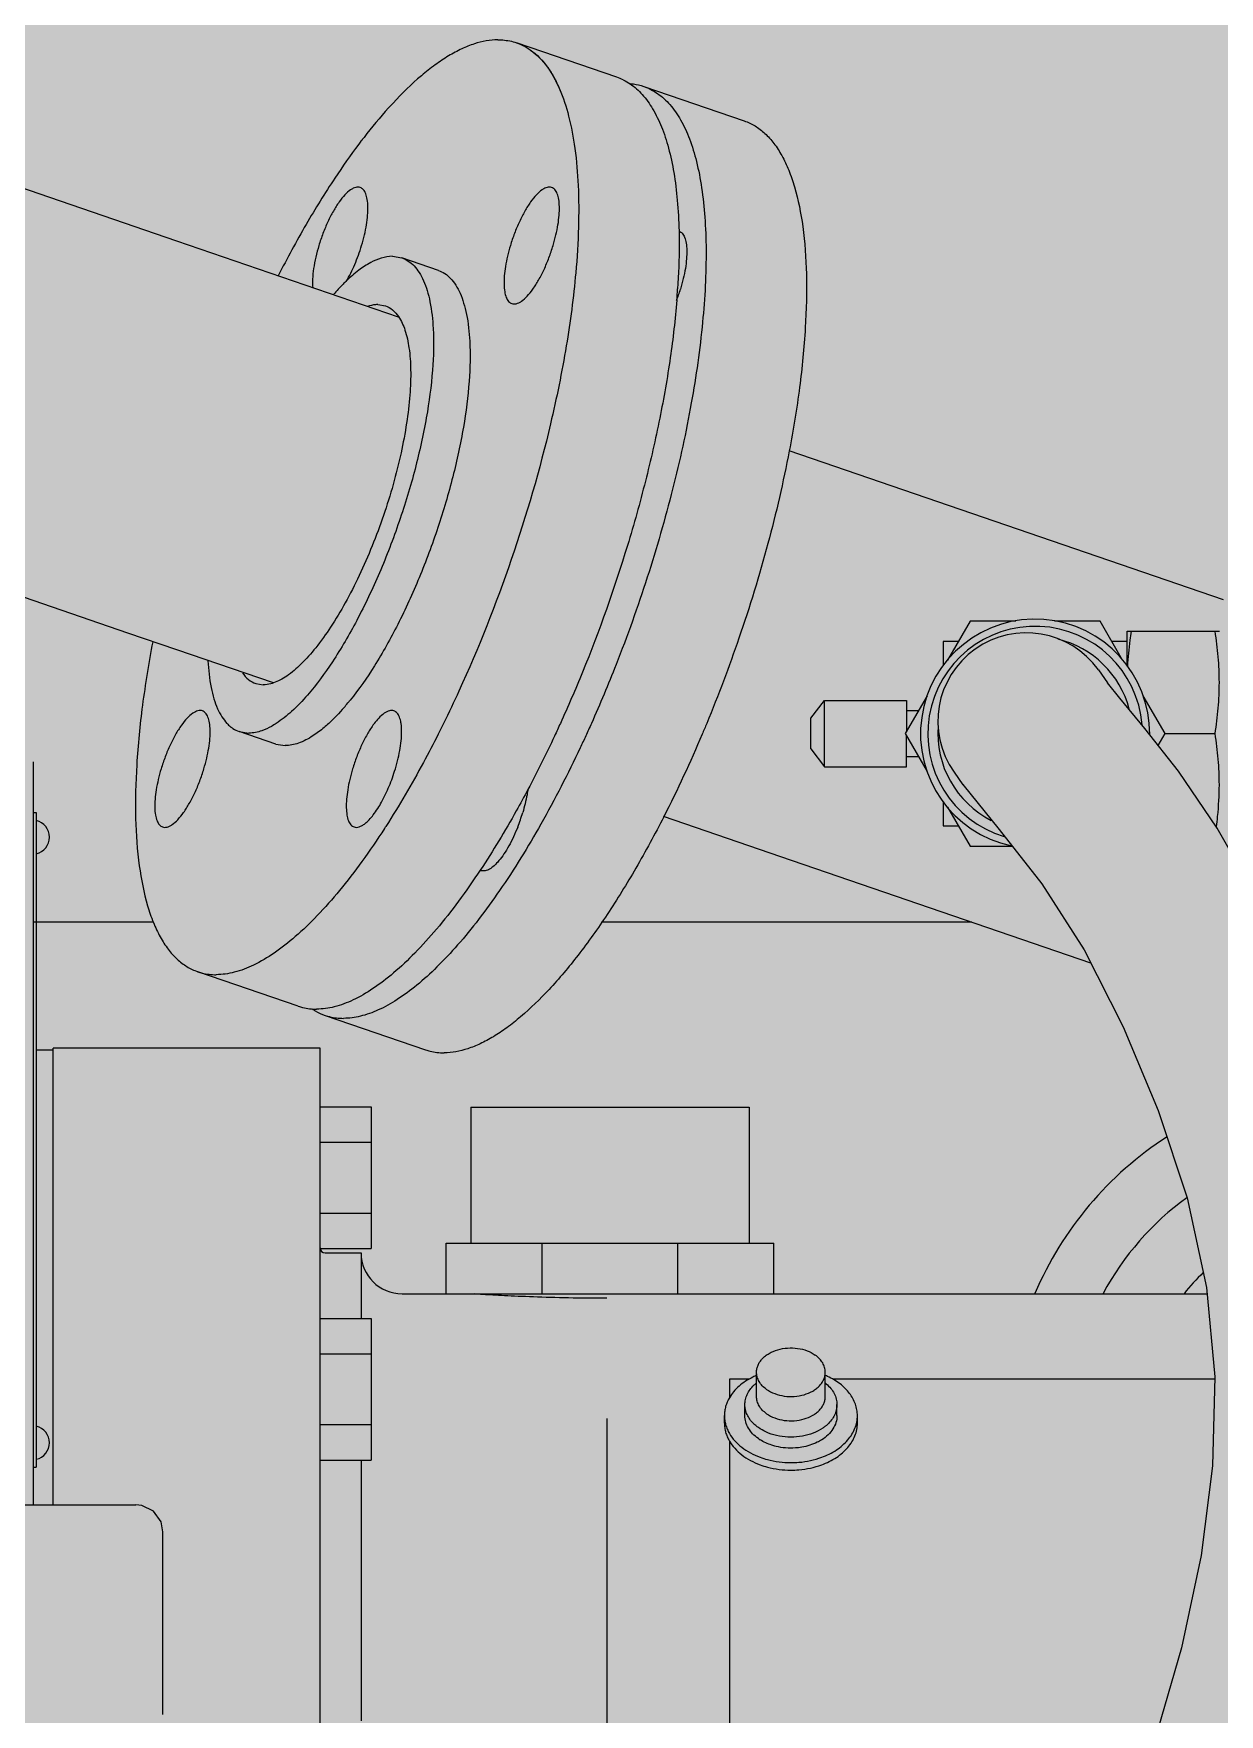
# Model space of a CAD drawing. Header units: millimetres. Extents: x -18489 to 17339, y -1599 to 10961.
# Drawn here: x -16741.6 to -16723.23, y 2530.96 to 2557.02 of the extents above; entities that cross this region are included whole.
import ezdxf

# ---------------------------------------------------------------- set-up
doc = ezdxf.new("R2010")
doc.units = ezdxf.units.MM
for name, color, linetype in [('188K-SM-03-F10-MECH-EQ-Y2257103$0$0 Xref', 8, 'Continuous'), ('188K-SM-03-F10-MECH-EQ-Y2257103$0$M-EQU-FOUNDATION', 8, 'Continuous'), ('188K-SM-03-F10-MECH-EQ-Y2257103$0$Micron CUP L10 HVAC EQU$0$M-MECH-EQU', 136, 'Continuous'), ('188K-SM-03-F10-MECH-EQ-Y2257103$0$Micron CUP L10 HVAC EQU$0$M-PHASE1 AREA', 252, 'Continuous')]:
    doc.layers.add(name, color=color, linetype=linetype)
pattern_1 = [(50, (4473.52, 709.2), (54.6554, -4.78173), [5.715, -62.865]), (355, (4473.52, 709.2), (-10.57303, 57.31705), [4.572, -50.29218]), (100.45144, (4478.076, 708.8), (44.08237, 52.53533), [4.857, -53.42707]), (46.1842, (4473.52, 724.44), (81.32371, -12.6127), [8.5725, -94.2975]), (96.63556, (4480.3, 723.39), (71.22124, 74.22784), [7.2855, -80.14068]), (351.18415, (4473.52, 724.44), (71.22124, 74.22784), [6.858, -75.43792]), (21, (4481.14, 720.63), (45.48432, -30.67956), [5.715, -62.865]), (326, (4481.14, 720.63), (18.54061, 55.25639), [4.572, -50.292]), (71.45144, (4484.93, 718.07), (64.02493, 24.57683), [4.857, -53.42698]), (37.5, (4473.521, 709.2), (0.926581, 25.366512), [0, -49.6824, 0, -51.054, 0, -50.4825]), (7.5, (4473.52, 709.2), (20.0459, 30.054172), [0, -29.1084, 0, -48.5394, 0, -19.2405]), (327.5, (4456.529, 709.2), (40.677179, -1.718623), [0, -19.05, 0, -59.436, 0, -78.867]), (317.5, (4448.91, 709.2), (44.438754, 7.62795), [0, -24.765, 0, -39.4716, 0, -56.007])]

# ---------------------------------------------------------------- blocks, each defined once
blk = doc.blocks.new('188K-SM-03-F10-MECH-EQ-Y2257103$0$Micron CUP L10 HVAC EQU$0$A$C0c53ceb0')
at = {"layer": '188K-SM-03-F10-MECH-EQ-Y2257103$0$Micron CUP L10 HVAC EQU$0$M-PHASE1 AREA'}
for p, q in [((-5962.33948, 16363.81503), (-6144.77121, 16426.36305)), ((-5907.57095, 16393.82585), (-5909.72674, 16394.56498)), ((-5894.15852, 16389.2273), (-5907.57095, 16393.82585)), ((-5889.99065, 16387.79832), (-5874.42243, 16382.46064)), ((-5928.01112, 16352.04531), (-5962.33948, 16363.81503)), ((-5928.93997, 16361.4598), (-5927.48479, 16361.22338)), ((-5921.82362, 16359.28242), (-5927.48479, 16361.22339)), ((-5931.19617, 16353.97136), (-5930.03585, 16353.78281)), ((-5800.16622, 16308.21277), (-5867.46895, 16331.28799)), ((-5969.93878, 16303.05868), (-5988.96873, 16309.58323)), ((-5839.41685, 16304.90447), (-5842.9007, 16298.87027)), ((-5832.34933, 16304.90447), (-5839.41685, 16304.90447)), ((-5819.27411, 16304.90447), (-5826.34163, 16304.90447)), ((-5815.79026, 16298.87027), (-5819.27411, 16304.90447)), ((-5962.33948, 16300.45321), (-5969.93878, 16303.05868)), ((-5843.61795, 16301.73282), (-5843.61795, 16297.97725)), ((-5841.24801, 16301.73282), (-5843.61795, 16301.73282)), ((-5815.07302, 16301.73282), (-5817.44296, 16301.73282)), ((-5815.07302, 16297.97725), (-5815.07302, 16303.32537)), ((-5815.07121, 16303.3255), (-5800.80236, 16303.3255)), ((-5947.37051, 16295.32099), (-5962.33948, 16300.45321)), ((-5819.54845, 16297.33114), (-5818.14983, 16295.3591)), ((-5950.11499, 16295.21864), (-5948.95466, 16295.03009)), ((-5816.22899, 16292.94373), (-5818.14983, 16295.3591)), ((-5864.10686, 16289.83909), (-5861.97738, 16292.6143)), ((-5861.97738, 16282.3064), (-5861.97738, 16292.6143)), ((-5861.97738, 16292.6143), (-5849.29074, 16292.6143)), ((-5846.09958, 16293.32965), (-5849.48822, 16287.46035)), ((-5849.29074, 16292.6143), (-5849.29074, 16287.8024)), ((-5849.29074, 16291.02847), (-5847.42817, 16291.02847)), ((-5812.33729, 16288.25026), (-5816.22899, 16292.94373)), ((-5809.20274, 16287.46035), (-5812.59139, 16293.32965)), ((-5864.10686, 16285.08161), (-5864.10686, 16289.83909)), ((-5807.14556, 16281.61927), (-5812.33729, 16288.25026)), ((-5947.00488, 16285.83709), (-5952.66605, 16287.77806)), ((-5952.66604, 16287.77807), (-5951.21087, 16287.54165)), ((-5947.00487, 16285.8371), (-5945.54969, 16285.60068)), ((-5849.48822, 16287.46035), (-5846.09958, 16281.59105)), ((-5849.29074, 16282.3064), (-5849.29074, 16287.1183)), ((-5810.27064, 16285.61069), (-5809.20274, 16287.46035)), ((-5809.20274, 16287.46035), (-5801.46003, 16287.46035)), ((-5984.54109, 16167.89275), (-5984.54109, 16283.07838)), ((-5864.10686, 16285.08161), (-5861.97738, 16282.3064)), ((-5849.29074, 16283.89223), (-5847.42817, 16283.89223)), ((-5861.97738, 16282.3064), (-5849.29074, 16282.3064)), ((-5841.9132, 16281.50468), (-5840.52971, 16279.54542)), ((-5801.12225, 16272.79364), (-5807.14556, 16281.61927)), ((-5840.54843, 16279.57195), (-5834.93868, 16272.58526)), ((-5984.54109, 16275.21775), (-5984.13512, 16275.21775)), ((-5984.13512, 16275.21775), (-5984.13512, 16173.72466)), ((-5843.61795, 16276.94345), (-5843.61795, 16273.18789)), ((-5842.9007, 16276.05044), (-5839.41685, 16270.01623)), ((-5868.77555, 16268.37414), (-5886.90912, 16274.59137)), ((-5843.61795, 16273.18789), (-5841.24801, 16273.18789)), ((-5834.93868, 16272.58526), (-5828.32106, 16264.15387)), ((-5794.77789, 16261.63362), (-5801.12225, 16272.79364)), ((-5839.41685, 16270.01623), (-5832.9223, 16270.01623)), ((-5820.73563, 16251.90331), (-5868.77555, 16268.37414)), ((-5828.32106, 16264.15387), (-5821.77303, 16253.93485)), ((-5969.93878, 16258.21766), (-5984.54109, 16258.21766)), ((-5965.94523, 16258.21766), (-5969.93878, 16258.21766)), ((-5868.77555, 16258.21766), (-5896.51705, 16258.21766)), ((-5839.15246, 16258.21766), (-5868.77555, 16258.21766)), ((-5821.77303, 16253.93485), (-5815.69214, 16242.0267)), ((-5943.53353, 16245.21685), (-5959.10175, 16250.55452)), ((-5939.36566, 16243.78786), (-5923.79744, 16238.45019)), ((-5815.69214, 16242.0267), (-5810.26493, 16229.04516)), ((-5981.4963, 16167.89275), (-5981.4963, 16238.68024)), ((-5940.13787, 16238.68024), (-5981.4963, 16238.68024)), ((-5940.13787, 15988.11919), (-5940.13787, 16238.68024)), ((-5984.13512, 16238.4265), (-5981.4963, 16238.4265)), ((-5940.13787, 16229.6223), (-5932.22141, 16229.6223)), ((-5932.22141, 16229.6223), (-5932.22141, 16207.6484)), ((-5916.79446, 16229.54586), (-5916.79446, 16208.48605)), ((-5916.79446, 16229.54586), (-5873.6599, 16229.54586)), ((-5873.6599, 16229.54586), (-5873.6599, 16208.48605)), ((-5810.26493, 16229.04516), (-5805.79208, 16215.4868)), ((-5940.13787, 16224.12883), (-5932.22141, 16224.12883)), ((-5805.79208, 16215.4868), (-5802.7879, 16201.61048)), ((-5940.13787, 16213.14188), (-5932.22141, 16213.14188)), ((-5940.13787, 16207.6484), (-5932.22141, 16207.6484)), ((-5920.60045, 16200.62033), (-5920.60045, 16208.48605)), ((-5920.60045, 16208.48605), (-5869.85391, 16208.48605)), ((-5905.73713, 16200.62033), (-5905.73713, 16208.48605)), ((-5884.71723, 16200.62033), (-5884.71723, 16208.48605)), ((-5869.85391, 16200.62033), (-5869.85391, 16208.48605)), ((-5939.37667, 16206.96365), (-5933.79455, 16206.96365)), ((-5933.79455, 16206.96365), (-5933.79455, 16196.81466)), ((-5927.45123, 16200.62033), (-5802.6966, 16200.62033)), ((-5802.7879, 16201.61048), (-5801.51097, 16187.76257)), ((-5940.13787, 16196.81466), (-5932.22141, 16196.81466)), ((-5932.22141, 16196.81466), (-5932.22141, 16174.84077)), ((-5940.13787, 16191.32119), (-5932.22141, 16191.32119)), ((-5876.70469, 16187.38535), (-5876.70469, 16184.49887)), ((-5873.66958, 16187.38535), (-5876.70469, 16187.38535)), ((-5872.5181, 16184.69411), (-5872.5181, 16188.46185)), ((-5861.86133, 16184.69411), (-5861.86133, 16188.46185)), ((-5801.52068, 16187.38535), (-5860.70985, 16187.38535)), ((-5801.51097, 16187.76257), (-5801.86611, 16173.96847)), ((-5877.49761, 16180.56754), (-5877.49761, 16181.73374)), ((-5874.31961, 16181.73374), (-5874.31961, 16183.4382)), ((-5860.05983, 16181.73374), (-5860.05983, 16183.4382)), ((-5856.88183, 16180.56754), (-5856.88183, 16181.73374)), ((-5940.13787, 16180.33424), (-5932.22141, 16180.33424)), ((-5895.73465, 16181.28796), (-5895.73465, 16018.2902)), ((-5876.70469, 16177.80241), (-5876.70469, 16033.42063)), ((-5984.54109, 16173.72466), (-5984.13512, 16173.72466)), ((-5940.13787, 16174.84077), (-5932.22141, 16174.84077)), ((-5933.79455, 16174.84077), (-5933.79455, 16134.42179)), ((-5801.86611, 16173.96847), (-5803.61602, 16160.02588)), ((-5993.30931, 16167.89275), (-5968.68654, 16167.89275)), ((-5967.74575, 16167.79623), (-5968.70235, 16167.89257)), ((-5965.94625, 16166.92621), (-5967.74575, 16167.79623)), ((-5964.78361, 16165.28972), (-5965.94625, 16166.92621)), ((-5964.49625, 16163.70115), (-5964.78361, 16165.28972)), ((-5964.49621, 16135.41843), (-5964.49621, 16163.70242)), ((-5803.61602, 16160.02588), (-5806.65198, 16145.7243)), ((-5806.65198, 16145.7243), (-5810.9005, 16131.10208))]:
    blk.add_line(p, q, dxfattribs=at)
for centre, radius, start, end in [((-5896.90786, 16381.22177), 8.46448, 63.8675943, 71.046), ((-5911.69834, 16364.61651), 28.6096, 339.4954625, 343.2275387), ((-6006.08269, 16364.44482), 121.60391, 355.3740211, 356.2145527), ((-5829.34548, 16287.46035), 17.76129, 359.4918713, 258.067415), ((-5829.34548, 16287.46035), 16.63994, 4.7585806, 253.1852429), ((-5830.71631, 16289.39739), 13.70034, 35.3903264, 215.1800948), ((-5829.34548, 16287.46035), 15.06538, 14.5690991, 76.3611286), ((-5966.33779, 16317.44141), 39.57861, 319.0674371, 320.4167), ((-5968.37546, 16319.12786), 42.22364, 320.4148793, 321.1806173), ((-5829.34548, 16287.46035), 15.06538, 175.3712204, 243.1956997), ((-5936.05376, 16283.45059), 28.51465, 338.4672812, 343.2349179), ((-5984.7215, 16271.41176), 2.62893, 282.8882277, 77.1117723), ((-6038.52501, 16342.89506), 129.07766, 327.0766609, 327.2622384), ((-5914.80258, 16267.23488), 1.06798, 239.7421955, 251.0148668), ((-5936.36677, 16252.24463), 8.98033, 236.1536562, 239.7270916), ((-5936.58783, 16251.85969), 8.53644, 239.7059698, 251.0096544), ((-5779.73484, 16179.60047), 53.9182, 122.761164, 157.019385), ((-5779.73484, 16179.60047), 44.40322, 126.0008512, 151.6940682), ((-5939.37667, 16207.72485), 0.7612, 180, 270), ((-5927.45123, 16206.96365), 6.34332, 180, 270), ((-5779.73484, 16179.60047), 33.85766, 134.0803287, 141.6232168), ((-5868.00653, 16177.40291), 11.4928, 113.1588691, 116.1903204), ((-5868.88944, 16182.21516), 5.8377, 128.5389586, 133.6285733), ((-5866.38401, 16177.37631), 11.52164, 64.948865, 66.842348), ((-5865.64061, 16182.03553), 6.07203, 49.7327654, 51.3009778), ((-5984.7215, 16177.53065), 2.62893, 282.8882277, 77.1117723), ((-5869.1089, 16184.43033), 5.51914, 225.2805899, 225.6243518), ((-5869.04396, 16184.4971), 5.61228, 225.6272029, 226.99343), ((-5865.6336, 16184.83295), 6.06149, 308.88864, 309.8562715), ((-5865.48985, 16184.66321), 5.83906, 309.8408753, 312.6766715), ((-5868.33929, 16183.67702), 6.74451, 234.7555958, 237.5184151)]:
    blk.add_arc(centre, radius, start, end, dxfattribs=at)
for points, knots in [([(-5912.58004, 16395.02853), (-5913.81978, 16395.02853), (-5915.76661, 16394.65082), (-5918.27641, 16393.63137), (-5920.30578, 16392.52979), (-5922.39167, 16391.12823), (-5925.35389, 16388.77635), (-5927.6765, 16386.50169), (-5929.25588, 16384.78086), (-5929.45694, 16384.55888), (-5929.48628, 16384.5265), (-5929.51558, 16384.49408), (-5929.54485, 16384.46164)], [0, 0, 0, 0, 0.0719610929, 0.1126893622, 0.1571691879, 0.2056860903, 0.2583989218, 0.3765222292, 0.393898438, 0.393898438, 0.393898438, 0.3964335445, 0.3964335445, 0.3964335445, 0.3964335445]), ([(-5912.58004, 16395.02853), (-5912.3329, 16395.02853), (-5911.36734, 16394.99194), (-5910.40677, 16394.79814), (-5909.72674, 16394.56498)], [0, 0, 0, 0, 0.255832165, 1, 1, 1, 1]), ([(-5909.72674, 16394.56498), (-5909.26178, 16394.40557), (-5908.34621, 16393.99761), (-5906.60515, 16392.8273), (-5904.66084, 16390.66809), (-5902.85079, 16387.25998), (-5901.47705, 16383.01376), (-5900.54696, 16377.97434), (-5900.06727, 16372.19897), (-5900.04476, 16365.75978), (-5900.32388, 16361.26399), (-5900.5326, 16358.92252)], [0, 0, 0, 0, 0.037900803, 0.076820016, 0.161070934, 0.258592642, 0.372456948, 0.503892012, 0.652915441, 0.818737543, 1, 1, 1, 1]), ([(-5907.54691, 16393.44504), (-5906.54414, 16392.73855), (-5905.19273, 16391.31329), (-5903.78455, 16389.03675), (-5903.16937, 16387.72015), (-5902.88202, 16387.02038)], [0, 0, 0, 0, 0.458467356, 0.717269045, 1, 1, 1, 1]), ([(-5889.99065, 16387.79832), (-5889.23119, 16387.53793), (-5887.73272, 16386.76305), (-5885.79831, 16384.96273), (-5884.15218, 16382.55431), (-5882.79355, 16379.56769), (-5881.72288, 16376.02613), (-5880.94528, 16371.95657), (-5880.46576, 16367.39152), (-5880.22156, 16360.42758), (-5880.75168, 16350.774), (-5882.52873, 16338.36546), (-5885.41949, 16325.15384), (-5889.32443, 16311.60592), (-5893.63907, 16299.51346), (-5896.76133, 16292.05247), (-5898.10393, 16289.04618)], [0, 0, 0, 0, 0.0144720849, 0.0299342273, 0.0471758747, 0.0667197999, 0.0888584885, 0.1137157098, 0.1412961596, 0.1715190023, 0.2392422667, 0.315225778, 0.3972633514, 0.4828260973, 0.5692106658, 0.6285495274, 0.6285495274, 0.6285495274, 0.6285495274]), ([(-5893.18108, 16388.8209), (-5892.80138, 16388.63447), (-5891.71877, 16388.00108), (-5890.1038, 16386.54022), (-5888.49128, 16384.27183), (-5887.14537, 16381.46177), (-5886.06665, 16378.13108), (-5885.25968, 16374.30344), (-5884.72944, 16370.00749), (-5884.57019, 16366.98642), (-5884.53185, 16365.40657)], [0.0390444419, 0.0390444419, 0.0390444419, 0.0390444419, 0.0857459412, 0.1769711306, 0.2781071466, 0.3921634211, 0.5208899934, 0.665095486, 0.8249156557, 1, 1, 1, 1]), ([(-5892.15659, 16388.23694), (-5891.97005, 16388.22326), (-5891.2361, 16388.14689), (-5890.51162, 16387.97694), (-5889.99065, 16387.79832)], [0, 0, 0, 0, 0.253514938, 1, 1, 1, 1]), ([(-5929.54485, 16384.46164), (-5930.87038, 16382.99255), (-5932.25634, 16381.31623), (-5933.5819, 16379.59364), (-5933.70055, 16379.43846)], [0.3964335416, 0.3964335416, 0.3964335416, 0.3964335416, 0.5112345438, 0.5225708225, 0.5225708225, 0.5225708225, 0.5225708225]), ([(-5874.42242, 16382.46065), (-5873.83974, 16382.26086), (-5872.69231, 16381.71776), (-5871.13971, 16380.52231), (-5869.74833, 16378.95494), (-5868.5222, 16377.02967), (-5867.46257, 16374.75779), (-5866.2201, 16371.11476), (-5865.17414, 16365.72681), (-5864.66746, 16358.39602), (-5864.87114, 16350.06495), (-5865.78309, 16340.90461), (-5866.81927, 16334.57283), (-5867.4451, 16331.30369)], [0, 0, 0, 0, 0.033852302, 0.069110159, 0.106994883, 0.148447746, 0.1941248, 0.244439861, 0.359655584, 0.494457536, 0.647640754, 0.817077846, 1, 1, 1, 1]), ([(-5933.7006, 16379.43846), (-5933.85425, 16379.23743), (-5934.00713, 16379.03583), (-5934.15922, 16378.83363), (-5935.44425, 16377.1252), (-5938.29387, 16373.06507), (-5942.47748, 16366.27356), (-5945.25532, 16361.1388), (-5946.62482, 16358.45248)], [0.5225715029, 0.5225715029, 0.5225715029, 0.5225715029, 0.5372548247, 0.5372548247, 0.5372548247, 0.6613178075, 0.8249777195, 1, 1, 1, 1]), ([(-5933.94239, 16372.12785), (-5934.04817, 16372.16412), (-5934.28245, 16372.20343), (-5934.65388, 16372.15351), (-5935.04609, 16372.00324), (-5935.63174, 16371.65003), (-5936.38681, 16370.95077), (-5937.26813, 16369.83623), (-5938.14335, 16368.43454), (-5938.97399, 16366.80504), (-5939.72354, 16365.01681), (-5940.14906, 16363.76527), (-5940.34129, 16363.12726)], [0, 0, 0, 0, 0.028788661, 0.059983047, 0.095405228, 0.136177069, 0.235384834, 0.358095336, 0.501262848, 0.66002514, 0.828464253, 1, 1, 1, 1]), ([(-5933.71532, 16363.12726), (-5933.55194, 16363.66951), (-5933.26452, 16364.7382), (-5932.94829, 16366.31071), (-5932.76319, 16367.77882), (-5932.7143, 16369.09498), (-5932.80179, 16370.21978), (-5933.02487, 16371.12209), (-5933.38309, 16371.79093), (-5933.75546, 16372.06376), (-5933.94239, 16372.12785)], [0, 0, 0, 0, 0.178866388, 0.349259442, 0.506223954, 0.645713435, 0.76459029, 0.861404161, 0.937590294, 1, 1, 1, 1]), ([(-5904.26901, 16372.12785), (-5904.37479, 16372.16412), (-5904.60907, 16372.20343), (-5904.9805, 16372.15351), (-5905.37271, 16372.00324), (-5905.95836, 16371.65003), (-5906.71343, 16370.95077), (-5907.59475, 16369.83623), (-5908.46997, 16368.43454), (-5909.30061, 16366.80504), (-5910.05016, 16365.01681), (-5910.47568, 16363.76527), (-5910.66791, 16363.12726)], [0, 0, 0, 0, 0.028788661, 0.059983047, 0.095405228, 0.136177069, 0.235384834, 0.358095336, 0.501262848, 0.66002514, 0.828464253, 1, 1, 1, 1]), ([(-5904.04194, 16363.12726), (-5903.87856, 16363.66951), (-5903.59114, 16364.7382), (-5903.27491, 16366.31071), (-5903.08981, 16367.77882), (-5903.04092, 16369.09498), (-5903.12841, 16370.21978), (-5903.35149, 16371.12209), (-5903.70971, 16371.79093), (-5904.08208, 16372.06376), (-5904.26901, 16372.12785)], [0, 0, 0, 0, 0.178866388, 0.349259442, 0.506223954, 0.645713435, 0.76459029, 0.861404161, 0.937590294, 1, 1, 1, 1]), ([(-5884.53185, 16365.40657), (-5884.51449, 16364.6914), (-5884.48071, 16361.69325), (-5884.59346, 16358.69424), (-5884.74409, 16356.41648)], [0, 0, 0, 0, 0.238610264, 1, 1, 1, 1]), ([(-5884.53291, 16365.36119), (-5884.34599, 16365.2971), (-5883.97362, 16365.02426), (-5883.6154, 16364.35543), (-5883.39232, 16363.45312), (-5883.30482, 16362.32832), (-5883.35371, 16361.01216), (-5883.53882, 16359.54405), (-5883.85504, 16357.97154), (-5884.14247, 16356.90285), (-5884.30584, 16356.3606)], [0, 0, 0, 0, 0.062409706, 0.138595839, 0.23540971, 0.354286565, 0.493776047, 0.650740558, 0.821133613, 1, 1, 1, 1]), ([(-5940.34129, 16363.12726), (-5940.69425, 16361.95576), (-5941.10029, 16360.2327), (-5941.33014, 16358.01733), (-5941.32723, 16357.01222), (-5941.28798, 16356.54984)], [0, 0, 0, 0, 0.54985566, 0.791455713, 1, 1, 1, 1]), ([(-5936.08818, 16357.56689), (-5935.59476, 16358.40946), (-5934.70353, 16360.22733), (-5934.01595, 16362.12946), (-5933.71532, 16363.12726)], [0, 0, 0, 0, 0.483728243, 1, 1, 1, 1]), ([(-5928.93997, 16361.4598), (-5930.10803, 16361.4598), (-5931.99399, 16360.78721), (-5934.2737, 16359.26503), (-5935.47132, 16358.22017), (-5936.08227, 16357.63341)], [0, 0, 0, 0, 0.424795673, 0.691935467, 1, 1, 1, 1]), ([(-5927.4848, 16361.22338), (-5927.13401, 16361.10315), (-5926.44266, 16360.75811), (-5925.53201, 16359.97193), (-5924.73972, 16358.9271), (-5924.06696, 16357.63526), (-5923.51391, 16356.10549), (-5922.90996, 16353.64014), (-5922.69624, 16351.64653), (-5922.62107, 16350.25532)], [0, 0, 0, 0, 0.088099163, 0.181195241, 0.2834448, 0.397770929, 0.525975119, 0.668993751, 1, 1, 1, 1]), ([(-5910.66791, 16363.12726), (-5910.83129, 16362.585), (-5911.11871, 16361.51631), (-5911.43493, 16359.9438), (-5911.62004, 16358.47569), (-5911.66893, 16357.15953), (-5911.58144, 16356.03473), (-5911.35836, 16355.13242), (-5911.00013, 16354.46359), (-5910.62776, 16354.19075), (-5910.44084, 16354.12666)], [0, 0, 0, 0, 0.178866388, 0.349259442, 0.506223954, 0.645713435, 0.76459029, 0.861404161, 0.937590294, 1, 1, 1, 1]), ([(-5910.44084, 16354.12666), (-5910.33505, 16354.09039), (-5910.10078, 16354.05108), (-5909.72935, 16354.10101), (-5909.33714, 16354.25127), (-5908.75149, 16354.60448), (-5907.99642, 16355.30374), (-5907.1151, 16356.41829), (-5906.23988, 16357.81997), (-5905.40924, 16359.44947), (-5904.65968, 16361.2377), (-5904.23416, 16362.48924), (-5904.04194, 16363.12726)], [0, 0, 0, 0, 0.028788661, 0.059983047, 0.095405228, 0.136177069, 0.235384834, 0.358095336, 0.501262848, 0.66002514, 0.828464253, 1, 1, 1, 1]), ([(-5921.82362, 16359.2824), (-5921.47284, 16359.16218), (-5920.78149, 16358.81714), (-5919.87084, 16358.03096), (-5919.07855, 16356.98613), (-5918.40579, 16355.69429), (-5917.85273, 16354.16452), (-5917.24879, 16351.69916), (-5917.03507, 16349.70555), (-5916.95989, 16348.31435)], [0, 0, 0, 0, 0.088099163, 0.181195241, 0.2834448, 0.397770929, 0.525975119, 0.668993751, 1, 1, 1, 1]), ([(-5900.5326, 16358.92252), (-5900.87105, 16355.12549), (-5901.91677, 16347.26277), (-5903.49922, 16339.49344), (-5904.43954, 16335.49146)], [0, 0, 0, 0, 0.481138157, 1, 1, 1, 1]), ([(-5936.08227, 16357.63341), (-5936.24718, 16357.47503), (-5936.92818, 16356.8038), (-5937.576, 16356.09925), (-5938.05277, 16355.5498)], [0, 0, 0, 0, 0.239146199, 1, 1, 1, 1]), ([(-5931.19617, 16353.97136), (-5931.32316, 16353.97136), (-5931.86073, 16353.94531), (-5932.39072, 16353.81925), (-5932.779, 16353.68581)], [0, 0, 0, 0, 0.236232005, 1, 1, 1, 1]), ([(-5930.03584, 16353.78282), (-5929.63453, 16353.64529), (-5928.83977, 16353.18651), (-5928.24857, 16352.49588), (-5927.98454, 16352.10601)], [0, 0, 0, 0, 0.473947393, 1, 1, 1, 1]), ([(-5884.87492, 16354.63736), (-5885.11455, 16351.67188), (-5885.82619, 16345.55022), (-5887.46545, 16336.19039), (-5889.6884, 16326.47181), (-5893.38995, 16313.23419), (-5897.83332, 16300.70504), (-5901.72261, 16291.66362), (-5902.91493, 16289.04618)], [0, 0, 0, 0, 0.1119706253, 0.2317594419, 0.3574630767, 0.4870174416, 0.7489089722, 0.8570984954, 0.8570984954, 0.8570984954, 0.8570984954]), ([(-5927.98454, 16352.10601), (-5927.55541, 16351.47235), (-5926.85576, 16349.88169), (-5926.2731, 16347.08691), (-5926.05038, 16343.69846), (-5926.19767, 16339.80014), (-5926.71153, 16335.48952), (-5927.89622, 16329.21387), (-5930.16387, 16321.2287), (-5933.25485, 16313.5197), (-5936.15971, 16307.81506), (-5938.39555, 16304.07181), (-5940.67083, 16300.87477), (-5942.92813, 16298.30393), (-5945.10781, 16296.4206), (-5946.64033, 16295.56704), (-5947.37184, 16295.31564)], [0, 0, 0, 0, 0.036238171, 0.081068327, 0.134731237, 0.196608872, 0.265560871, 0.340100258, 0.498839198, 0.657765211, 0.732531811, 0.801789128, 0.864036509, 0.918113898, 0.963372947, 1, 1, 1, 1]), ([(-5922.62107, 16350.25532), (-5922.50524, 16348.11186), (-5922.63598, 16343.4712), (-5923.61861, 16336.18502), (-5925.36894, 16328.3326), (-5927.80653, 16320.29144), (-5930.816, 16312.44649), (-5934.25225, 16305.17249), (-5937.94717, 16298.81689), (-5940.69139, 16295.07279), (-5942.09807, 16293.45165)], [0, 0, 0, 0, 0.10540617, 0.227190212, 0.360595975, 0.500013969, 0.639430118, 0.772830275, 0.894605254, 1, 1, 1, 1]), ([(-5916.95989, 16348.31435), (-5916.84796, 16346.24289), (-5916.9626, 16341.76527), (-5917.87733, 16334.73314), (-5919.51799, 16327.14734), (-5921.81391, 16319.35044), (-5924.66321, 16311.69314), (-5927.93696, 16304.51972), (-5931.48494, 16298.1527), (-5934.1223, 16294.34392), (-5935.47793, 16292.65923)], [0, 0, 0, 0, 0.104418196, 0.224726243, 0.356534909, 0.494657236, 0.633505594, 0.767447116, 0.891157195, 1, 1, 1, 1]), ([(-5904.43954, 16335.49146), (-5906.11048, 16328.37998), (-5910.20106, 16314.3252), (-5915.58728, 16300.71428), (-5918.62799, 16294.07025)], [0, 0, 0, 0, 0.499944246, 1, 1, 1, 1]), ([(-5867.4451, 16331.30369), (-5868.37029, 16326.47073), (-5870.64661, 16316.69525), (-5874.96643, 16302.59264), (-5878.43483, 16293.40084), (-5880.23945, 16289.04618)], [0, 0, 0, 0, 0.2453862066, 0.500000904, 0.7350048834, 0.7350048834, 0.7350048834, 0.7350048834]), ([(-5966.07908, 16301.71147), (-5966.70491, 16298.44234), (-5967.74109, 16292.11056), (-5968.65304, 16282.95022), (-5968.85672, 16274.61914), (-5968.35003, 16267.28835), (-5967.30408, 16261.90041), (-5966.06161, 16258.25738), (-5965.00198, 16255.9855), (-5963.77585, 16254.06022), (-5962.38447, 16252.49286), (-5960.83187, 16251.29741), (-5959.68444, 16250.7543), (-5959.10176, 16250.55452)], [0, 0, 0, 0, 0.182922154, 0.352359246, 0.505542464, 0.640344416, 0.755560139, 0.8058752, 0.851552254, 0.893005117, 0.930889841, 0.966147698, 1, 1, 1, 1]), ([(-5815.00324, 16297.85903), (-5814.9282, 16299.23128), (-5814.74642, 16301.05793), (-5814.48369, 16302.87207), (-5814.41354, 16303.3255)], [0, 0, 0, 0, 0.749703688, 1, 1, 1, 1]), ([(-5800.80236, 16295.39293), (-5800.80236, 16296.71945), (-5800.92433, 16299.37586), (-5801.25689, 16302.01238), (-5801.46003, 16303.3255)], [0, 0, 0, 0, 0.499583072, 1, 1, 1, 1]), ([(-5957.52977, 16298.74613), (-5957.4546, 16297.35492), (-5957.24088, 16295.36131), (-5956.63693, 16292.89596), (-5956.08387, 16291.36619), (-5955.41439, 16290.08063), (-5954.86558, 16289.35494), (-5954.57495, 16289.04618)], [0, 0, 0, 0, 0.3310062489, 0.474024881, 0.6022290714, 0.7165551996, 0.8171283196, 0.8171283196, 0.8171283196, 0.8171283196]), ([(-5952.1663, 16296.89544), (-5951.90227, 16296.50557), (-5951.31107, 16295.81494), (-5950.51631, 16295.35616), (-5950.115, 16295.21863)], [0, 0, 0, 0, 0.526052607, 1, 1, 1, 1]), ([(-5947.37184, 16295.31564), (-5947.50704, 16295.26918), (-5948.02077, 16295.11187), (-5948.56017, 16295.03009), (-5948.95466, 16295.03009)], [0, 0, 0, 0, 0.265985947, 1, 1, 1, 1]), ([(-5942.09807, 16293.45165), (-5942.87202, 16292.55971), (-5944.38168, 16290.97288), (-5946.09291, 16289.59633), (-5946.93824, 16289.04743), (-5946.94017, 16289.04618)], [0, 0, 0, 0, 0.318142276, 0.5886395623, 0.5892579867, 0.5892579867, 0.5892579867, 0.5892579867]), ([(-5801.46003, 16287.46035), (-5801.25689, 16288.77347), (-5800.92433, 16291.41), (-5800.80236, 16294.0664), (-5800.80236, 16295.39293)], [0, 0, 0, 0, 0.500416937, 1, 1, 1, 1]), ([(-5958.38765, 16290.99284), (-5958.49344, 16291.02911), (-5958.72772, 16291.06842), (-5959.09915, 16291.0185), (-5959.49136, 16290.86824), (-5960.07701, 16290.51502), (-5960.83208, 16289.81576), (-5961.7134, 16288.70122), (-5962.58862, 16287.29953), (-5963.41926, 16285.67004), (-5964.16881, 16283.8818), (-5964.59433, 16282.63026), (-5964.78656, 16281.99225)], [0, 0, 0, 0, 0.028788661, 0.059983047, 0.095405228, 0.136177069, 0.235384834, 0.358095336, 0.501262848, 0.66002514, 0.828464253, 1, 1, 1, 1]), ([(-5958.16059, 16281.99225), (-5957.99721, 16282.5345), (-5957.70979, 16283.60319), (-5957.39356, 16285.1757), (-5957.20845, 16286.64381), (-5957.15957, 16287.95997), (-5957.24706, 16289.08477), (-5957.47014, 16289.98708), (-5957.82836, 16290.65592), (-5958.20073, 16290.92875), (-5958.38765, 16290.99284)], [0, 0, 0, 0, 0.178866388, 0.349259442, 0.506223954, 0.645713435, 0.76459029, 0.861404161, 0.937590294, 1, 1, 1, 1]), ([(-5928.71427, 16290.99284), (-5928.82006, 16291.02911), (-5929.05433, 16291.06842), (-5929.42576, 16291.0185), (-5929.81798, 16290.86824), (-5930.40363, 16290.51502), (-5931.06808, 16289.89968), (-5931.54014, 16289.32902), (-5931.7536, 16289.04618)], [0, 0, 0, 0, 0.0287886607, 0.0599830467, 0.0954052282, 0.1361770694, 0.2353848343, 0.3265700124, 0.3265700124, 0.3265700124, 0.3265700124]), ([(-5927.59632, 16289.04618), (-5927.60161, 16289.08073), (-5927.65611, 16289.41818), (-5927.79676, 16289.98708), (-5928.15498, 16290.65592), (-5928.52735, 16290.92875), (-5928.71427, 16290.99284)], [0.753562484, 0.753562484, 0.753562484, 0.753562484, 0.7645902901, 0.8614041613, 0.9375902945, 1, 1, 1, 1]), ([(-5954.57294, 16289.04618), (-5954.41046, 16288.87164), (-5954.23798, 16288.70935), (-5954.05504, 16288.55987), (-5953.92939, 16288.4572), (-5953.49975, 16288.13932), (-5953.01683, 16287.8983), (-5952.66604, 16287.77807)], [0.8174194677, 0.8174194677, 0.8174194677, 0.8174194677, 0.8734306168, 0.8734306168, 0.8734306168, 0.9119008368, 1, 1, 1, 1]), ([(-5946.941, 16289.04618), (-5947.19006, 16288.88404), (-5947.44363, 16288.73009), (-5947.70273, 16288.58621), (-5948.1713, 16288.32602), (-5949.28867, 16287.80424), (-5950.51757, 16287.54165), (-5951.21087, 16287.54165)], [0.5894012277, 0.5894012277, 0.5894012277, 0.5894012277, 0.6690979254, 0.6690979254, 0.6690979254, 0.8132237118, 1, 1, 1, 1]), ([(-5938.81066, 16289.04618), (-5939.04292, 16288.83453), (-5939.27807, 16288.62633), (-5939.51775, 16288.42354), (-5940.07632, 16287.95093), (-5941.32472, 16287.00204), (-5943.32869, 16285.92712), (-5944.8564, 16285.60068), (-5945.54969, 16285.60068)], [0.3072942276, 0.3072942276, 0.3072942276, 0.3072942276, 0.391769716, 0.391769716, 0.391769716, 0.5886395623, 0.8132237118, 1, 1, 1, 1]), ([(-5898.10399, 16289.04618), (-5898.39353, 16288.39771), (-5898.68642, 16287.75077), (-5898.98267, 16287.10538), (-5899.26797, 16286.48382), (-5901.42582, 16281.84418), (-5905.60525, 16273.68467), (-5911.01599, 16264.8817), (-5915.46876, 16258.73086), (-5918.6951, 16254.77051), (-5921.8849, 16251.35057), (-5925.01145, 16248.49992), (-5928.0496, 16246.24194), (-5930.9791, 16244.59568), (-5933.78081, 16243.57799), (-5935.63823, 16243.32431), (-5936.51236, 16243.32431)], [0.6285498759, 0.6285498759, 0.6285498759, 0.6285498759, 0.6413484823, 0.6413484823, 0.6413484823, 0.6536741834, 0.7335668298, 0.8064703139, 0.8396587301, 0.8703837437, 0.8984901873, 0.9238833186, 0.9465488665, 0.9665839803, 0.9842432576, 1, 1, 1, 1]), ([(-5931.75387, 16289.04618), (-5931.81381, 16288.96639), (-5931.87291, 16288.886), (-5931.9311, 16288.80497), (-5931.94433, 16288.78655), (-5932.28091, 16288.31543), (-5932.91524, 16287.29953), (-5933.74588, 16285.67004), (-5934.49543, 16283.8818), (-5934.92095, 16282.63026), (-5935.11318, 16281.99225)], [0.3265867582, 0.3265867582, 0.3265867582, 0.3265867582, 0.3522601116, 0.3522601116, 0.3522601116, 0.3580953363, 0.501262848, 0.6600251401, 0.8284642526, 1, 1, 1, 1]), ([(-5921.00967, 16289.04618), (-5921.28854, 16288.48393), (-5921.5684, 16287.92218), (-5921.85112, 16287.36185), (-5922.59235, 16285.89275), (-5925.12251, 16281.03988), (-5927.88178, 16276.30859), (-5929.95075, 16273.09053)], [0.2330609579, 0.2330609579, 0.2330609579, 0.2330609579, 0.3119730375, 0.3119730375, 0.3119730375, 0.5188689818, 1, 1, 1, 1]), ([(-5928.4872, 16281.99225), (-5928.32383, 16282.5345), (-5928.03641, 16283.60319), (-5927.72018, 16285.1757), (-5927.55151, 16286.51343), (-5927.51155, 16287.32063), (-5927.5084, 16287.63113), (-5927.5036, 16288.10247), (-5927.52692, 16288.57422), (-5927.56443, 16289.04618)], [0, 0, 0, 0, 0.1788663875, 0.3492594424, 0.5062239535, 0.6042538779, 0.6042538779, 0.6042538779, 0.7530649937, 0.7530649937, 0.7530649937, 0.7530649937]), ([(-5902.91495, 16289.04618), (-5903.21241, 16288.39316), (-5903.5133, 16287.74178), (-5903.8177, 16287.09209), (-5905.12497, 16284.30197), (-5906.49694, 16281.5429), (-5907.93879, 16278.82141)], [0.8570991359, 0.8570991359, 0.8570991359, 0.8570991359, 0.8840893115, 0.8840893115, 0.8840893115, 1, 1, 1, 1]), ([(-5880.23937, 16289.04618), (-5880.4722, 16288.48455), (-5880.70727, 16287.92386), (-5880.94468, 16287.36415), (-5882.78297, 16283.03031), (-5884.76189, 16278.75542), (-5886.89936, 16274.56269)], [0.7350048304, 0.7350048304, 0.7350048304, 0.7350048304, 0.7653142072, 0.7653142072, 0.7653142072, 1, 1, 1, 1]), ([(-5800.80236, 16279.52777), (-5800.80236, 16280.8543), (-5800.92433, 16283.51071), (-5801.25689, 16286.14723), (-5801.46003, 16287.46035)], [0, 0, 0, 0, 0.499583072, 1, 1, 1, 1]), ([(-5964.78656, 16281.99225), (-5964.94993, 16281.45), (-5965.23736, 16280.3813), (-5965.55358, 16278.80879), (-5965.73869, 16277.34068), (-5965.78758, 16276.02452), (-5965.70009, 16274.89972), (-5965.47701, 16273.99741), (-5965.11878, 16273.32858), (-5964.74641, 16273.05574), (-5964.55949, 16272.99165)], [0, 0, 0, 0, 0.178866388, 0.349259442, 0.506223954, 0.645713435, 0.76459029, 0.861404161, 0.937590294, 1, 1, 1, 1]), ([(-5964.55949, 16272.99165), (-5964.4537, 16272.95539), (-5964.21943, 16272.91607), (-5963.848, 16272.966), (-5963.45578, 16273.11626), (-5962.87013, 16273.46948), (-5962.11507, 16274.16873), (-5961.23374, 16275.28328), (-5960.35853, 16276.68496), (-5959.52789, 16278.31446), (-5958.77833, 16280.10269), (-5958.35281, 16281.35423), (-5958.16059, 16281.99225)], [0, 0, 0, 0, 0.028788661, 0.059983047, 0.095405228, 0.136177069, 0.235384834, 0.358095336, 0.501262848, 0.66002514, 0.828464253, 1, 1, 1, 1]), ([(-5935.11318, 16281.99225), (-5935.27655, 16281.45), (-5935.56398, 16280.3813), (-5935.8802, 16278.80879), (-5936.06531, 16277.34068), (-5936.1142, 16276.02452), (-5936.02671, 16274.89972), (-5935.80363, 16273.99741), (-5935.4454, 16273.32858), (-5935.07303, 16273.05574), (-5934.88611, 16272.99165)], [0, 0, 0, 0, 0.178866388, 0.349259442, 0.506223954, 0.645713435, 0.76459029, 0.861404161, 0.937590294, 1, 1, 1, 1]), ([(-5933.1678, 16273.52989), (-5932.94471, 16273.70707), (-5932.4956, 16274.1335), (-5931.59554, 16275.21293), (-5930.51857, 16276.93574), (-5929.38612, 16279.32819), (-5928.76186, 16281.08065), (-5928.4872, 16281.99225)], [0, 0, 0, 0, 0.087388632, 0.189204341, 0.430534764, 0.70795743, 1, 1, 1, 1]), ([(-5907.93879, 16278.82141), (-5908.52974, 16277.706), (-5910.84296, 16273.45214), (-5913.34452, 16269.29886), (-5915.32124, 16266.31416)], [0, 0, 0, 0, 0.260683887, 1, 1, 1, 1]), ([(-5907.93377, 16278.86466), (-5907.975, 16278.572), (-5908.17641, 16277.34423), (-5908.47752, 16276.13365), (-5908.75111, 16275.22559)], [0, 0, 0, 0, 0.237590914, 1, 1, 1, 1]), ([(-5801.2576, 16273.00135), (-5801.18574, 16273.5427), (-5800.92697, 16275.70885), (-5800.80236, 16277.89225), (-5800.80236, 16279.52777)], [0, 0, 0, 0, 0.25031623, 1, 1, 1, 1]), ([(-5930.17741, 16272.73923), (-5931.29293, 16271.01646), (-5933.52141, 16267.74812), (-5936.99045, 16263.23178), (-5940.43191, 16259.32056), (-5943.81199, 16256.05263), (-5947.09903, 16253.45866), (-5950.26764, 16251.5633), (-5953.29464, 16250.38735), (-5955.3066, 16250.09098), (-5956.24846, 16250.09098)], [0, 0, 0, 0, 0.172789158, 0.332852598, 0.479156882, 0.61100323, 0.728141116, 0.83094782, 0.920706297, 1, 1, 1, 1]), ([(-5934.88611, 16272.99165), (-5934.76563, 16272.95035), (-5934.49359, 16272.91146), (-5934.06394, 16272.99468), (-5933.61054, 16273.20533), (-5933.31809, 16273.41052), (-5933.1678, 16273.52989)], [0, 0, 0, 0, 0.204137998, 0.429838456, 0.692360616, 1, 1, 1, 1]), ([(-5886.89936, 16274.56269), (-5888.26886, 16271.87637), (-5891.0467, 16266.74161), (-5895.46556, 16259.56821), (-5899.94209, 16253.26288), (-5904.3997, 16247.93156), (-5908.17029, 16244.23882), (-5911.13251, 16241.88693), (-5913.2184, 16240.48538), (-5915.24777, 16239.38379), (-5917.75757, 16238.36435), (-5919.7044, 16237.98664), (-5920.94414, 16237.98664)], [0, 0, 0, 0, 0.17502228, 0.338682192, 0.488765456, 0.623477771, 0.741601078, 0.79431391, 0.842830812, 0.887310638, 0.928038907, 1, 1, 1, 1]), ([(-5909.5292, 16272.98479), (-5909.73289, 16272.46867), (-5910.15984, 16271.47382), (-5910.86905, 16270.07585), (-5911.61397, 16268.83973), (-5912.37105, 16267.80363), (-5913.11715, 16266.99682), (-5913.83381, 16266.44169), (-5914.51464, 16266.14673), (-5914.9663, 16266.16201), (-5915.15002, 16266.22499)], [0, 0, 0, 0, 0.179452288, 0.349868155, 0.50661547, 0.64571373, 0.764239261, 0.860880767, 0.937187642, 1, 1, 1, 1]), ([(-5915.32124, 16266.31416), (-5916.41037, 16264.66965), (-5918.58412, 16261.5514), (-5921.96284, 16257.24663), (-5925.3103, 16253.52269), (-5928.59537, 16250.41408), (-5931.78897, 16247.94854), (-5934.86775, 16246.14849), (-5937.8101, 16245.03321), (-5939.76382, 16244.7533), (-5940.68023, 16244.7533)], [0, 0, 0, 0, 0.172339253, 0.33193667, 0.47784767, 0.609454025, 0.726573735, 0.829633383, 0.919930796, 1, 1, 1, 1]), ([(-5959.10176, 16250.55452), (-5958.87647, 16250.47728), (-5957.94948, 16250.2028), (-5956.9764, 16250.09098), (-5956.24846, 16250.09098)], [0, 0, 0, 0, 0.246512659, 1, 1, 1, 1]), ([(-5943.53353, 16245.21684), (-5943.30825, 16245.1396), (-5942.38126, 16244.86512), (-5941.40817, 16244.7533), (-5940.68023, 16244.7533)], [0, 0, 0, 0, 0.246512659, 1, 1, 1, 1]), ([(-5939.36566, 16243.78786), (-5939.14038, 16243.71062), (-5938.21339, 16243.43614), (-5937.2403, 16243.32431), (-5936.51236, 16243.32431)], [0, 0, 0, 0, 0.246512659, 1, 1, 1, 1]), ([(-5923.79744, 16238.45018), (-5923.57216, 16238.37294), (-5922.64517, 16238.09846), (-5921.67208, 16237.98664), (-5920.94414, 16237.98664)], [0, 0, 0, 0, 0.246512659, 1, 1, 1, 1]), ([(-5895.73465, 16199.92631), (-5897.7241, 16199.92909), (-5901.70703, 16199.96333), (-5907.25517, 16200.12269), (-5911.77355, 16200.32431), (-5914.87393, 16200.50208), (-5915.9778, 16200.5728), (-5916.29017, 16200.59313)], [0, 0, 0, 0, 0.208244611, 0.416489221, 0.624733832, 0.832978442, 1, 1, 1, 1]), ([(-5872.51809, 16188.46185), (-5872.51808, 16188.64713), (-5872.47855, 16189.0227), (-5872.30292, 16189.56965), (-5872.01585, 16190.09079), (-5871.62473, 16190.57469), (-5871.13864, 16191.01166), (-5870.36271, 16191.53027), (-5869.21647, 16192.00414), (-5867.70829, 16192.26524), (-5866.15737, 16192.21243), (-5864.69081, 16191.85024), (-5863.80797, 16191.39898), (-5863.42198, 16191.12604)], [0, 0, 0, 0, 0.049795449, 0.100634836, 0.153414454, 0.20878042, 0.26708731, 0.32840486, 0.458903838, 0.596902926, 0.736900947, 0.872946922, 1, 1, 1, 1]), ([(-5861.86134, 16188.46185), (-5861.86132, 16188.70923), (-5861.93312, 16189.21554), (-5862.24732, 16189.93403), (-5862.75103, 16190.58998), (-5863.18391, 16190.9577), (-5863.42198, 16191.12604)], [0, 0, 0, 0, 0.231738866, 0.471897168, 0.72686456, 1, 1, 1, 1]), ([(-5873.07893, 16187.71578), (-5873.47399, 16187.52131), (-5874.22474, 16187.09507), (-5875.2329, 16186.33192), (-5876.07861, 16185.47347), (-5876.53263, 16184.83339), (-5876.72382, 16184.50443)], [0, 0, 0, 0, 0.268332212, 0.524486576, 0.768135983, 1, 1, 1, 1]), ([(-5870.95745, 16185.79765), (-5871.19552, 16185.96599), (-5871.6284, 16186.33371), (-5872.13211, 16186.98967), (-5872.44631, 16187.70816), (-5872.51811, 16188.21447), (-5872.51809, 16188.46185)], [0, 0, 0, 0, 0.27313544, 0.528102832, 0.768261134, 1, 1, 1, 1]), ([(-5870.95745, 16185.79765), (-5870.57146, 16185.52472), (-5869.68863, 16185.07345), (-5868.22206, 16184.71126), (-5866.67114, 16184.65846), (-5865.16296, 16184.91955), (-5864.01672, 16185.39343), (-5863.24079, 16185.91203), (-5862.75471, 16186.349), (-5862.36358, 16186.83291), (-5862.07651, 16187.35405), (-5861.90088, 16187.901), (-5861.86135, 16188.27657), (-5861.86134, 16188.46185)], [0, 0, 0, 0, 0.127053078, 0.263099053, 0.403097074, 0.541096163, 0.67159514, 0.73291269, 0.791219579, 0.846585546, 0.899365164, 0.950204551, 1, 1, 1, 1]), ([(-5861.71593, 16186.66872), (-5861.4594, 16186.45139), (-5860.99538, 16185.98603), (-5860.4632, 16185.18578), (-5860.13439, 16184.32784), (-5860.05985, 16183.73112), (-5860.05984, 16183.4382)], [0, 0, 0, 0, 0.269589268, 0.523473206, 0.765125106, 1, 1, 1, 1]), ([(-5856.88183, 16181.73374), (-5856.88183, 16182.03378), (-5856.93509, 16182.6396), (-5857.17262, 16183.53014), (-5857.56347, 16184.3918), (-5858.10065, 16185.21101), (-5858.77541, 16185.97588), (-5859.86483, 16186.92658), (-5860.82523, 16187.49614), (-5861.50544, 16187.81411)], [0, 0, 0, 0, 0.11174478, 0.225149291, 0.341705381, 0.462607147, 0.588678042, 0.720351669, 1, 1, 1, 1]), ([(-5876.72382, 16184.50443), (-5876.84927, 16184.28858), (-5877.07205, 16183.8469), (-5877.31665, 16183.15434), (-5877.46456, 16182.4477), (-5877.49761, 16181.97078), (-5877.49761, 16181.73374)], [0, 0, 0, 0, 0.257512723, 0.508724866, 0.755506666, 1, 1, 1, 1]), ([(-5874.3196, 16183.4382), (-5874.31961, 16183.70678), (-5874.25722, 16184.25239), (-5873.98113, 16185.04262), (-5873.53182, 16185.78852), (-5873.13657, 16186.23153), (-5872.91734, 16186.44065)], [0, 0, 0, 0, 0.236865489, 0.479520859, 0.732808027, 1, 1, 1, 1]), ([(-5870.95745, 16182.02992), (-5871.19552, 16182.19825), (-5871.6284, 16182.56598), (-5872.13211, 16183.22193), (-5872.44631, 16183.94042), (-5872.51811, 16184.44673), (-5872.51809, 16184.69411)], [0, 0, 0, 0, 0.273135441, 0.528102832, 0.768261134, 1, 1, 1, 1]), ([(-5870.95745, 16182.02992), (-5870.57146, 16181.75698), (-5869.68863, 16181.30571), (-5868.22206, 16180.94353), (-5866.67114, 16180.89072), (-5865.16296, 16181.15182), (-5864.01672, 16181.62569), (-5863.24079, 16182.1443), (-5862.75471, 16182.58126), (-5862.36358, 16183.06517), (-5862.07651, 16183.58631), (-5861.90088, 16184.13326), (-5861.86135, 16184.50883), (-5861.86134, 16184.69411)], [0, 0, 0, 0, 0.127053078, 0.263099053, 0.403097074, 0.541096162, 0.67159514, 0.73291269, 0.791219579, 0.846585546, 0.899365164, 0.950204551, 1, 1, 1, 1]), ([(-5877.49761, 16181.73374), (-5877.49761, 16181.49671), (-5877.46456, 16181.01978), (-5877.31665, 16180.31315), (-5877.07205, 16179.62058), (-5876.84927, 16179.17891), (-5876.72382, 16178.96306)], [0, 0, 0, 0, 0.244493334, 0.491275134, 0.742487277, 1, 1, 1, 1]), ([(-5872.99237, 16180.50864), (-5873.20048, 16180.71473), (-5873.57524, 16181.15003), (-5874.0001, 16181.87839), (-5874.26079, 16182.64735), (-5874.31958, 16183.17717), (-5874.3196, 16183.4382)], [0, 0, 0, 0, 0.266460067, 0.519561979, 0.762529675, 1, 1, 1, 1]), ([(-5872.23131, 16178.1688), (-5872.54987, 16178.39405), (-5873.12911, 16178.8861), (-5873.8031, 16179.76383), (-5874.22355, 16180.72523), (-5874.31958, 16181.40272), (-5874.3196, 16181.73374)], [0, 0, 0, 0, 0.273138985, 0.528101816, 0.76826059, 1, 1, 1, 1]), ([(-5860.05984, 16181.73374), (-5860.05982, 16181.3802), (-5860.17, 16180.65449), (-5860.64984, 16179.6336), (-5861.41423, 16178.71469), (-5862.06555, 16178.21177), (-5862.42265, 16177.98472)], [0, 0, 0, 0, 0.229878134, 0.469193344, 0.724849465, 1, 1, 1, 1]), ([(-5862.42092, 16175.27189), (-5861.62205, 16175.56668), (-5860.48476, 16176.12471), (-5859.17856, 16177.11142), (-5858.3648, 16177.92365), (-5857.71342, 16178.80843), (-5857.23736, 16179.75038), (-5856.94708, 16180.73157), (-5856.88183, 16181.40225), (-5856.88183, 16181.73374)], [0, 0, 0, 0, 0.282453329, 0.415182561, 0.541745185, 0.662447936, 0.77810747, 0.890044774, 1, 1, 1, 1]), ([(-5860.05984, 16183.4382), (-5860.05982, 16183.16275), (-5860.12553, 16182.60276), (-5860.41602, 16181.79332), (-5860.88806, 16181.03176), (-5861.30226, 16180.58205), (-5861.53178, 16180.37038)], [0, 0, 0, 0, 0.236311373, 0.47868463, 0.732142065, 1, 1, 1, 1]), ([(-5877.49761, 16180.56754), (-5877.49761, 16180.3305), (-5877.46456, 16179.85358), (-5877.31665, 16179.14694), (-5877.07205, 16178.45438), (-5876.84927, 16178.0127), (-5876.72382, 16177.79685)], [0, 0, 0, 0, 0.244493334, 0.491275134, 0.742487277, 1, 1, 1, 1]), ([(-5876.72382, 16178.96306), (-5876.48903, 16178.55908), (-5875.91048, 16177.77805), (-5874.8047, 16176.76643), (-5873.47137, 16175.90808), (-5872.47941, 16175.46411), (-5871.95851, 16175.27189)], [0, 0, 0, 0, 0.228329103, 0.471045062, 0.728675928, 1, 1, 1, 1]), ([(-5872.23131, 16179.87325), (-5872.28844, 16179.91365), (-5872.51049, 16180.07608), (-5872.72199, 16180.25304), (-5872.872, 16180.39298)], [0, 0, 0, 0, 0.254324237, 1, 1, 1, 1]), ([(-5870.65073, 16179.03044), (-5870.79415, 16179.08674), (-5871.34444, 16179.32051), (-5871.86894, 16179.61702), (-5872.23131, 16179.87325)], [0, 0, 0, 0, 0.257701899, 1, 1, 1, 1]), ([(-5863.74767, 16179.02302), (-5864.2864, 16178.81304), (-5865.42711, 16178.49848), (-5867.20052, 16178.34393), (-5868.97325, 16178.50224), (-5870.11284, 16178.81925), (-5870.65073, 16179.03044)], [0, 0, 0, 0, 0.246137616, 0.500095833, 0.754005293, 1, 1, 1, 1]), ([(-5861.82815, 16180.11488), (-5861.96615, 16180.00357), (-5862.5604, 16179.56533), (-5863.22546, 16179.22656), (-5863.74767, 16179.02302)], [0, 0, 0, 0, 0.240318239, 1, 1, 1, 1]), ([(-5862.42092, 16174.10569), (-5861.62205, 16174.40048), (-5860.48476, 16174.95851), (-5859.17856, 16175.94521), (-5858.3648, 16176.75744), (-5857.71342, 16177.64222), (-5857.23736, 16178.58417), (-5856.94708, 16179.56537), (-5856.88183, 16180.23605), (-5856.88183, 16180.56754)], [0, 0, 0, 0, 0.282453329, 0.415182561, 0.541745185, 0.662447936, 0.77810747, 0.890044774, 1, 1, 1, 1]), ([(-5876.72382, 16177.79685), (-5876.48903, 16177.39288), (-5875.91048, 16176.61185), (-5874.8047, 16175.60023), (-5873.47137, 16174.74188), (-5872.47941, 16174.2979), (-5871.95851, 16174.10569)], [0, 0, 0, 0, 0.228329103, 0.471045062, 0.728675928, 1, 1, 1, 1]), ([(-5869.49526, 16176.96302), (-5869.72025, 16177.01739), (-5870.5792, 16177.25903), (-5871.40384, 16177.63264), (-5871.96128, 16177.9876)], [0, 0, 0, 0, 0.259403393, 1, 1, 1, 1]), ([(-5865.49246, 16176.83708), (-5865.82329, 16176.77974), (-5867.15452, 16176.61968), (-5868.51906, 16176.7271), (-5869.49526, 16176.96302)], [0, 0, 0, 0, 0.250558288, 1, 1, 1, 1]), ([(-5862.42265, 16177.98472), (-5862.64407, 16177.84394), (-5863.60268, 16177.30851), (-5864.67061, 16176.97954), (-5865.49246, 16176.83708)], [0, 0, 0, 0, 0.23929935, 1, 1, 1, 1]), ([(-5871.95851, 16175.27189), (-5871.58765, 16175.13504), (-5870.04323, 16174.64812), (-5868.41248, 16174.44496), (-5867.18972, 16174.44496)], [0, 0, 0, 0, 0.244303598, 1, 1, 1, 1]), ([(-5871.95851, 16174.10569), (-5871.58765, 16173.96884), (-5870.04323, 16173.48192), (-5868.41248, 16173.27876), (-5867.18972, 16173.27876)], [0, 0, 0, 0, 0.244303598, 1, 1, 1, 1]), ([(-5867.18972, 16174.44496), (-5866.77721, 16174.44496), (-5865.16045, 16174.51341), (-5863.55181, 16174.85458), (-5862.42092, 16175.27189)], [0, 0, 0, 0, 0.254957247, 1, 1, 1, 1]), ([(-5867.18972, 16173.27876), (-5866.77721, 16173.27876), (-5865.16045, 16173.3472), (-5863.55181, 16173.68838), (-5862.42092, 16174.10569)], [0, 0, 0, 0, 0.254957247, 1, 1, 1, 1])]:
    blk.add_open_spline(points, degree=3, knots=knots, dxfattribs=at)
for points in [[(-5918.62799, 16294.07025), (-5919.39933, 16292.38484), (-5920.19344, 16290.70958), (-5921.0119, 16289.04618)], [(-5936.4369, 16291.51068), (-5937.1847, 16290.64887), (-5937.97169, 16289.81909), (-5938.81265, 16289.04618)]]:
    blk.add_open_spline(points, degree=3, dxfattribs=at)
blk = doc.blocks.new('188K-SM-03-F10-MECH-EQ-Y2257103$0$Micron CUP L10 HVAC EQU')
at = {"layer": '188K-SM-03-F10-MECH-EQ-Y2257103$0$Micron CUP L10 HVAC EQU$0$M-MECH-EQU'}
blk.add_blockref('188K-SM-03-F10-MECH-EQ-Y2257103$0$Micron CUP L10 HVAC EQU$0$A$C0c53ceb0', (-206166.7, 2082.18), dxfattribs=at)
blk = doc.blocks.new('188K-SM-03-F10-MECH-EQ-Y2257103')
at = {"layer": '188K-SM-03-F10-MECH-EQ-Y2257103$0$M-EQU-FOUNDATION'}
h = blk.add_hatch(dxfattribs=at)
h.set_pattern_fill('AR-CONC', color=256, scale=0.3)
h.set_pattern_definition(pattern_1)
h.paths.add_polyline_path([(-17043.149, 4192.459), (-16393.149, 4192.459), (-16393.149, 1372.459), (-17043.149, 1372.459)], flags=16)
h.paths.add_polyline_path([(-17048.149, 4197.459), (-16388.149, 4197.459), (-16388.149, 1367.459), (-17048.149, 1367.459)])
h = blk.add_hatch(dxfattribs=at)
h.set_pattern_fill('AR-CONC', color=256, scale=0.3)
h.set_pattern_definition(pattern_1)
h.paths.add_polyline_path([(-17033.149, 4182.459), (-16403.149, 4182.459), (-16403.149, 1382.459), (-17033.149, 1382.459)])
at = {"layer": '188K-SM-03-F10-MECH-EQ-Y2257103$0$0 Xref', "xscale": 0.1, "yscale": 0.1, "zscale": 0.1}
blk.add_blockref('188K-SM-03-F10-MECH-EQ-Y2257103$0$Micron CUP L10 HVAC EQU', (4473.521, 709.199), dxfattribs=at)

msp = doc.modelspace()

# ---------------------------------------------------------------- block references
msp.add_blockref('188K-SM-03-F10-MECH-EQ-Y2257103', (0, 0))

doc.saveas('drawing.dxf')
